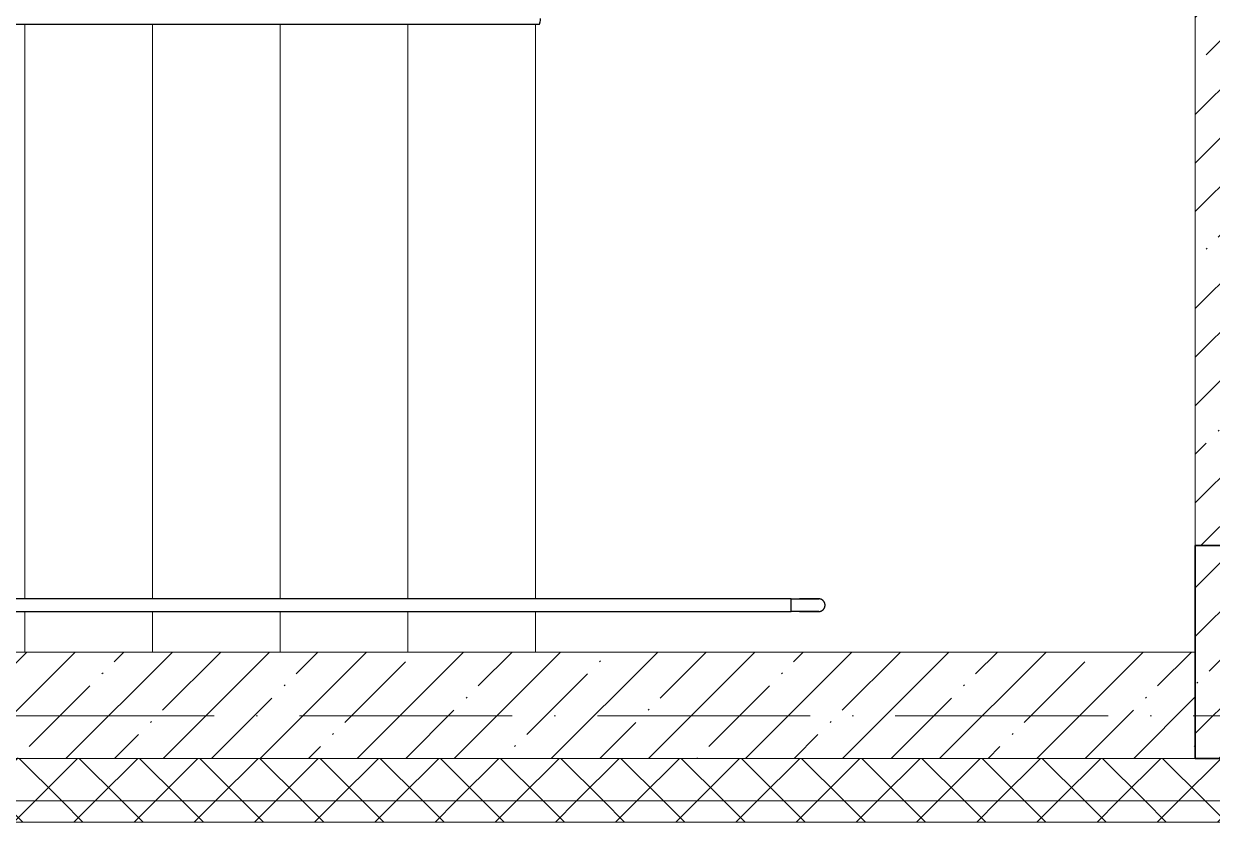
# Model space of a CAD drawing. Header units: millimetres. Extents: x -213536 to 1564669, y -45299 to 942238.
# Drawn here: x 441813 to 444606, y 501752 to 503629 of the extents above; entities that cross this region are included whole.
import ezdxf

# ---------------------------------------------------------------- set-up
doc = ezdxf.new("R2010")
doc.units = ezdxf.units.MM
doc.linetypes.add('50_200_ШТРИХ_1Т_ш5_п1_п1_', pattern=[700, 500, -100, 0, -100])
for name, color, linetype, lineweight in [('0-1', 7, 'Continuous', 5), ('0-2', 7, 'Continuous', 9), ('3) ЖБ 4м', 3, 'Continuous', 30), ('Контуры', 7, 'Continuous', 9), ('Линии подступенков', 7, 'Continuous', 9), ('Линии свеса', 7, 'Continuous', 9), ('Несущие колонны', 7, 'Continuous', 9), ('Несущие колонны-1', 7, 'Continuous', 35), ('Общие ребра', 7, 'Continuous', 9), ('Ограждение-1', 7, 'Continuous', 25), ('Оси-2', 7, '50_200_ШТРИХ_1Т_ш5_п1_п1_', 9), ('Стены-1', 7, 'Continuous', 13), ('Штриховка разреза-1', 7, 'Continuous', 9)]:
    doc.layers.add(name, color=color, linetype=linetype, lineweight=lineweight)
doc.layers.get('0-2').off()
pattern_1 = [(45, (0, 0), (-70.71068, 70.71068), []), (135, (0, 0), (-70.71068, -70.71068), [])]
pattern_2 = [(45, (0, 0), (-114.04925, 114.04925), []), (45, (114.05, 0), (-114.04925, 114.04925), [201.612, -40.322, 3.353, -36.97])]

# ---------------------------------------------------------------- blocks, each defined once
blk = doc.blocks.new('Ос 3 эт верх часть')
at = {"layer": 'Оси-2'}
blk.add_line((535374.3, 502002.4), (426847.2, 502002.4), dxfattribs=at)
blk = doc.blocks.new('О_Элемент поручня_Маршевый_Труба_ГОСТ 8732-78 - О_Элемент поручня_Маршевый_Труба_ГОСТ 8732-78-31468009-АИ2_03_План отделки стен 3-го этажа _Часть 1_')
at = {"layer": 'Ограждение-1'}
blk.add_line((-3926, -30), (-9.9, -30), dxfattribs=at)
at = {"layer": 'Ограждение-1', "flags": 128}
blk.add_lwpolyline([(-9.9, -30), (-9.1, -29.6), (-8.3, -28.5), (-7.7, -26.7), (-7.1, -24.4), (-6.7, -21.5), (-6.4, -18.3), (-6.4, -16.6)], dxfattribs=at)
blk = doc.blocks.new('BSC_Колонна _Прямоугольная - 500х500-V61-АИ2_03_План отделки стен 3-го этажа _Часть 1_')
at = {"layer": 'Несущие колонны'}
h = blk.add_hatch(dxfattribs=at)
h.set_pattern_fill('FP_57', color=256, style=0, pattern_type=2)
h.set_pattern_definition([(45, (-15650, -57250), (-114.04925, 114.04925), []), (45, (-15535.95, -57250), (-114.04925, 114.04925), [201.613, -40.323, 3.353, -36.97])])
h.paths.add_polyline_path([(-250, -250), (250, -250), (250, 250), (-250, 250), (-250, 219.7)], flags=0)
at = {"layer": 'Несущие колонны-1'}
for p, q in [((250, 250), (-250, 250)), ((-250, 250), (-250, -250)), ((250, -250), (250, 250)), ((-250, -250), (250, -250))]:
    blk.add_line(p, q, dxfattribs=at)
blk = doc.blocks.new('О_Общий_Элемент поручня_Площадочный_Двухуровневый_С подрезкой_ГОСТ 8732-78 - О_Общий_Элемент поручня_Площадочный_Двухуровневый_С подрезкой_ГОСТ 8732-78-31370357-АИ2_03_План отделки стен 3-го этажа _Часть 1_')
at = {"layer": 'Ограждение-1'}
for p, q in [((0, -10), (20, -10)), ((20, -40), (0, -40))]:
    blk.add_line(p, q, dxfattribs=at)
at = {"layer": 'Ограждение-1', "flags": 128}
for points in [[(20, -10), (21.8, -10), (23.6, -10), (25.4, -10), (27.2, -10), (28.9, -10), (30.7, -10), (32.4, -10), (34.2, -10), (35.9, -10), (37.5, -10), (39.2, -10), (40.8, -10), (42.4, -10), (43.9, -10), (45.4, -10), (46.9, -10), (48.3, -10), (49.7, -10), (51, -10), (52.3, -10), (53.5, -10), (54.7, -10), (55.8, -10), (56.9, -10), (57.9, -10), (58.8, -10), (59.7, -10), (60.5, -10), (61.3, -10), (61.9, -10), (62.6, -10), (63.1, -10), (63.6, -10), (64, -10), (64.3, -10), (64.6, -10), (64.8, -10), (64.9, -10), (65, -10), (65, -10)], [(65, -10), (65, -10), (64.9, -10), (64.7, -10), (64.4, -10), (64.1, -10), (63.7, -10), (63.2, -10), (62.7, -10), (62.1, -10), (61.4, -10), (60.7, -10), (59.9, -10), (59.1, -10), (58.1, -10), (57.1, -10), (56.1, -10), (55, -10), (53.8, -10), (52.6, -10), (51.4, -10), (50, -10), (48.7, -10), (47.3, -10), (45.8, -10), (44.3, -10), (42.8, -10), (41.2, -10), (39.6, -10), (38, -10), (36.3, -10), (34.6, -10), (32.9, -10), (31.2, -10), (29.4, -10), (27.6, -10), (25.9, -10), (24.1, -10), (22.3, -10), (20.5, -10), (20, -10)], [(80, -25), (80, -24.4), (80, -23.8), (79.9, -23.2), (79.8, -22.6), (79.7, -22), (79.6, -21.4), (79.4, -20.9), (79.2, -20.3), (79, -19.7), (78.8, -19.2), (78.6, -18.6), (78.3, -18.1), (78, -17.5), (77.7, -17), (77.4, -16.5), (77, -16), (76.7, -15.6), (76.3, -15.1), (75.9, -14.7), (75.5, -14.2), (75, -13.8), (74.6, -13.4), (74.1, -13.1), (73.6, -12.7), (73.1, -12.4), (72.6, -12.1), (72.1, -11.8), (71.5, -11.5), (71, -11.2), (70.4, -11), (69.9, -10.8), (69.3, -10.6), (68.7, -10.5), (68.1, -10.3), (67.5, -10.2), (67, -10.1), (66.4, -10.1), (65.8, -10), (65.2, -10), (65, -10)], [(65, -40), (65.6, -40), (66.2, -40), (66.8, -39.9), (67.4, -39.8), (68, -39.7), (68.6, -39.6), (69.1, -39.4), (69.7, -39.2), (70.3, -39), (70.8, -38.8), (71.4, -38.6), (71.9, -38.3), (72.5, -38), (73, -37.7), (73.5, -37.4), (74, -37), (74.4, -36.7), (74.9, -36.3), (75.3, -35.9), (75.8, -35.5), (76.2, -35), (76.6, -34.6), (76.9, -34.1), (77.3, -33.6), (77.6, -33.1), (77.9, -32.6), (78.2, -32.1), (78.5, -31.5), (78.8, -31), (79, -30.4), (79.2, -29.9), (79.4, -29.3), (79.5, -28.7), (79.7, -28.1), (79.8, -27.5), (79.9, -27), (79.9, -26.4), (80, -25.8), (80, -25.2), (80, -25)], [(65, -40), (65, -40), (64.9, -40), (64.7, -40), (64.4, -40), (64.1, -40), (63.7, -40), (63.2, -40), (62.7, -40), (62.1, -40), (61.4, -40), (60.7, -40), (59.9, -40), (59.1, -40), (58.1, -40), (57.1, -40), (56.1, -40), (55, -40), (53.8, -40), (52.6, -40), (51.4, -40), (50, -40), (48.7, -40), (47.3, -40), (45.8, -40), (44.3, -40), (42.8, -40), (41.2, -40), (39.6, -40), (38, -40), (36.3, -40), (34.6, -40), (32.9, -40), (31.2, -40), (29.4, -40), (27.6, -40), (25.9, -40), (24.1, -40), (22.3, -40), (20.5, -40), (20, -40)], [(20, -40), (21.8, -40), (23.6, -40), (25.4, -40), (27.2, -40), (28.9, -40), (30.7, -40), (32.4, -40), (34.2, -40), (35.9, -40), (37.5, -40), (39.2, -40), (40.8, -40), (42.4, -40), (43.9, -40), (45.4, -40), (46.9, -40), (48.3, -40), (49.7, -40), (51, -40), (52.3, -40), (53.5, -40), (54.7, -40), (55.8, -40), (56.9, -40), (57.9, -40), (58.8, -40), (59.7, -40), (60.5, -40), (61.3, -40), (61.9, -40), (62.6, -40), (63.1, -40), (63.6, -40), (64, -40), (64.3, -40), (64.6, -40), (64.8, -40), (64.9, -40), (65, -40), (65, -40)]]:
    blk.add_lwpolyline(points, dxfattribs=at)
blk = doc.blocks.new('О_Элемент поручня_Пристенный_Труба_ГОСТ 8732-78 - О_Элемент поручня_Пристенный_Труба_ГОСТ 8732-78-31382400-АИ2_03_План отделки стен 3-го этажа _Часть 1_')
at = {"layer": 'Ограждение-1'}
for p, q in [((300, 30), (-4500, 30)), ((300, 0), (300, 30)), ((-4500, 0), (300, 0))]:
    blk.add_line(p, q, dxfattribs=at)
blk = doc.blocks.new('0125-Р-ОО-Ш2-АР-о_23_10_2024_rvt-1-АИ2_03_План отделки стен 3-го этажа _Часть 1_')
at = {"layer": 'Штриховка разреза-1'}
h = blk.add_hatch(dxfattribs=at)
h.set_pattern_fill('FP_2', color=256, style=0, pattern_type=2)
h.set_pattern_definition(pattern_2)
h.paths.add_polyline_path([(15400, 57500), (15650, 57500), (15650, 65000), (15400, 65000), (15400, 58319.5)], flags=0)
h = blk.add_hatch(dxfattribs=at)
h.set_pattern_fill('FP_2', color=256, style=0, pattern_type=2)
h.set_pattern_definition(pattern_2)
h.paths.add_polyline_path([(15366, 57000), (15400, 57000), (15400, 57250), (8900, 57250), (8900, 57000), (14894.9, 57000)], flags=0)
h.paths.add_polyline_path([(7900, 57000), (7900, 57250), (7650, 57250), (7650, 57000)], flags=0)
h = blk.add_hatch(dxfattribs=at)
h.set_pattern_fill('FP_50', color=256, style=0, pattern_type=2)
h.set_pattern_definition(pattern_1)
h.paths.add_polyline_path([(75665.1, 56900), (76650, 56900), (76650, 57000), (70300, 57000), (70300, 56900), (74722.9, 56900)], flags=0)
h.paths.add_polyline_path([(66243.3, 56900), (66350, 56900), (66350, 56994), (66275, 56994), (66275, 57000), (65325, 57000), (65325, 56994), (65250, 56994), (65250, 56900), (66100, 56900)], flags=0)
h.paths.add_polyline_path([(68800, 56900), (69300, 56900), (69300, 57000), (67425, 57000), (67425, 56994), (67350, 56994), (67350, 56900), (68127.7, 56900)], flags=0)
h.paths.add_polyline_path([(63450, 56900), (63450, 56994), (63375, 56994), (63375, 57000), (62325, 57000), (62325, 56994), (62250, 56994), (62250, 56900), (63444, 56900)], flags=0)
h.paths.add_polyline_path([(60375, 56900), (60450, 56900), (60450, 56994), (60375, 56994), (60375, 57000), (59325, 57000), (59325, 56994), (59250, 56994), (59250, 56900), (59648.1, 56900)], flags=0)
h.paths.add_polyline_path([(56600, 56900), (57450, 56900), (57450, 56994), (57375, 56994), (57375, 57000), (56325, 57000), (56325, 56994), (56250, 56994), (56250, 56900), (56350.5, 56900)], flags=0)
h.paths.add_polyline_path([(54444, 56900), (54450, 56900), (54450, 56994), (54375, 56994), (54375, 57000), (53325, 57000), (53325, 56994), (53250, 56994), (53250, 56900), (54375, 56900)], flags=0)
h.paths.add_polyline_path([(51450, 56900), (51450, 56994), (51375, 56994), (51375, 57000), (50325, 57000), (50325, 56994), (50250, 56994), (50250, 56900), (51168.6, 56900)], flags=0)
h.paths.add_polyline_path([(48450, 56900), (48450, 56994), (48375, 56994), (48375, 57000), (46775, 57000), (46775, 56994), (46700, 56994), (46700, 56900), (48342.1, 56900)], flags=0)
h.paths.add_polyline_path([(44900, 56900), (44900, 56994), (44825, 56994), (44825, 57000), (43775, 57000), (43775, 56994), (43700, 56994), (43700, 56900), (44894, 56900)], flags=0)
h.paths.add_polyline_path([(41050, 56900), (41900, 56900), (41900, 56994), (41825, 56994), (41825, 57000), (40775, 57000), (40775, 56994), (40700, 56994), (40700, 56900), (40804.7, 56900)], flags=0)
h.paths.add_polyline_path([(38900, 56900), (38900, 56994), (38825, 56994), (38825, 57000), (37775, 57000), (37775, 56994), (37700, 56994), (37700, 56900), (38550, 56900)], flags=0)
h.paths.add_polyline_path([(35894, 56900), (35900, 56900), (35900, 56994), (35825, 56994), (35825, 57000), (34775, 57000), (34775, 56994), (34700, 56994), (34700, 56900), (35825, 56900)], flags=0)
h.paths.add_polyline_path([(32900, 56900), (32900, 56994), (32825, 56994), (32825, 57000), (31775, 57000), (31775, 56994), (31700, 56994), (31700, 56900), (32796.2, 56900)], flags=0)
h.paths.add_polyline_path([(29550, 56900), (29900, 56900), (29900, 56994), (29825, 56994), (29825, 57000), (28775, 57000), (28775, 56994), (28700, 56994), (28700, 56900), (29498.6, 56900)], flags=0)
h.paths.add_polyline_path([(25700, 56900), (26900, 56900), (26900, 56994), (26825, 56994), (26825, 57000), (25775, 57000), (25775, 56994), (25700, 56994)], flags=0)
h.paths.add_polyline_path([(23825, 56900), (23900, 56900), (23900, 56994), (23825, 56994), (23825, 57000), (22775, 57000), (22775, 56994), (22700, 56994), (22700, 56900), (23550, 56900)], flags=0)
h.paths.add_polyline_path([(20825, 56900), (20900, 56900), (20900, 56994), (20825, 56994), (20825, 57000), (19775, 57000), (19775, 56994), (19700, 56994), (19700, 56900), (20550, 56900)], flags=0)
h.paths.add_polyline_path([(18700, 56900), (18700, 56994), (18625, 56994), (18625, 57000), (8900, 57000), (8900, 56900), (18663.6, 56900)], flags=0)
h.paths.add_polyline_path([(6886.4, 56900), (7900, 56900), (7900, 57000), (-100, 57000), (-100, 56900), (3117.7, 56900)], flags=0)
h = blk.add_hatch(dxfattribs=at)
h.set_pattern_fill('FP_50', color=256, style=0, pattern_type=2)
h.set_pattern_definition(pattern_1)
h.paths.add_polyline_path([(75665.1, 56850), (76650, 56850), (76650, 56900), (70300, 56900), (70300, 56850), (74722.9, 56850)], flags=0)
h.paths.add_polyline_path([(69300, 56850), (69300, 56900), (67350, 56900), (67350, 56850), (69069.9, 56850)], flags=0)
h.paths.add_polyline_path([(66350, 56850), (66350, 56900), (65250, 56900), (65250, 56850), (66243.3, 56850)], flags=0)
h.paths.add_polyline_path([(63450, 56850), (63450, 56900), (62250, 56900), (62250, 56850), (63416.8, 56850)], flags=0)
h.paths.add_polyline_path([(60450, 56850), (60450, 56900), (59250, 56900), (59250, 56850), (59648.1, 56850)], flags=0)
h.paths.add_polyline_path([(57450, 56850), (57450, 56900), (56250, 56900), (56250, 56850), (56821.6, 56850)], flags=0)
h.paths.add_polyline_path([(53250, 56850), (54450, 56850), (54450, 56900), (53250, 56900)], flags=0)
h.paths.add_polyline_path([(51450, 56850), (51450, 56900), (50250, 56900), (50250, 56850), (51168.6, 56850)], flags=0)
h.paths.add_polyline_path([(48450, 56850), (48450, 56900), (46700, 56900), (46700, 56850), (48342.1, 56850)], flags=0)
h.paths.add_polyline_path([(44573.4, 56850), (44900, 56850), (44900, 56900), (43700, 56900), (43700, 56850)], flags=0)
h.paths.add_polyline_path([(41900, 56850), (41900, 56900), (40700, 56900), (40700, 56850), (41746.8, 56850)], flags=0)
h.paths.add_polyline_path([(38900, 56850), (38900, 56900), (37700, 56900), (37700, 56850), (37978.1, 56850)], flags=0)
h.paths.add_polyline_path([(34700, 56850), (35900, 56850), (35900, 56900), (34700, 56900)], flags=0)
h.paths.add_polyline_path([(32900, 56850), (32900, 56900), (31700, 56900), (31700, 56850), (32796.2, 56850)], flags=0)
h.paths.add_polyline_path([(28700, 56850), (29900, 56850), (29900, 56900), (28700, 56900)], flags=0)
h.paths.add_polyline_path([(25729.9, 56850), (26900, 56850), (26900, 56900), (25700, 56900), (25700, 56850)], flags=0)
h.paths.add_polyline_path([(23900, 56850), (23900, 56900), (22700, 56900), (22700, 56850), (23845.5, 56850)], flags=0)
h.paths.add_polyline_path([(20547.9, 56850), (20900, 56850), (20900, 56900), (19700, 56900), (19700, 56850), (20076.9, 56850)], flags=0)
h.paths.add_polyline_path([(18700, 56850), (18700, 56900), (8900, 56900), (8900, 56850), (18663.6, 56850)], flags=0)
h.paths.add_polyline_path([(7900, 56850), (7900, 56900), (-200, 56900), (-200, 56850), (6886.4, 56850)], flags=0)
at = {"layer": 'Контуры'}
for p, q in [((13850, 57375), (13850, 58725)), ((13850, 57250), (13850, 57345))]:
    blk.add_line(p, q, dxfattribs=at)
at = {"layer": 'Линии подступенков'}
for p, q in [((12650, 57375), (12650, 58725)), ((12950, 57375), (12950, 58725)), ((13250, 57375), (13250, 58725)), ((13550, 57375), (13550, 58725)), ((13850, 57375), (13850, 58725)), ((12650, 57250), (12650, 57345)), ((12950, 57250), (12950, 57345)), ((13250, 57250), (13250, 57345)), ((13550, 57250), (13550, 57345)), ((13850, 57250), (13850, 57345))]:
    blk.add_line(p, q, dxfattribs=at)
at = {"layer": 'Линии свеса'}
for p, q in [((12650, 57375), (12650, 58725)), ((12950, 57375), (12950, 58725)), ((13250, 57375), (13250, 58725)), ((13550, 57375), (13550, 58725)), ((12650, 57250), (12650, 57345)), ((12950, 57250), (12950, 57345)), ((13250, 57250), (13250, 57345)), ((13550, 57250), (13550, 57345))]:
    blk.add_line(p, q, dxfattribs=at)
at = {"layer": 'Общие ребра'}
for p, q in [((15400, 57000), (8900, 57000)), ((8900, 57000), (15400, 57000)), ((18700, 56900), (8900, 56900)), ((18700, 56850), (8900, 56850))]:
    blk.add_line(p, q, dxfattribs=at)
at = {"layer": 'Стены-1'}
for p, q in [((15400, 60650), (15400, 57500)), ((15400, 57250), (8900, 57250))]:
    blk.add_line(p, q, dxfattribs=at)
at = {"layer": '0-2'}
for name, p in [('О_Элемент поручня_Маршевый_Труба_ГОСТ 8732-78 - О_Элемент поручня_Маршевый_Труба_ГОСТ 8732-78-31468009-АИ2_03_План отделки стен 3-го этажа _Часть 1_', (13868, 58755)), ('BSC_Колонна _Прямоугольная - 500х500-V61-АИ2_03_План отделки стен 3-го этажа _Часть 1_', (15650, 57250)), ('О_Элемент поручня_Пристенный_Труба_ГОСТ 8732-78 - О_Элемент поручня_Пристенный_Труба_ГОСТ 8732-78-31382400-АИ2_03_План отделки стен 3-го этажа _Часть 1_', (14150.2, 57345)), ('О_Общий_Элемент поручня_Площадочный_Двухуровневый_С подрезкой_ГОСТ 8732-78 - О_Общий_Элемент поручня_Площадочный_Двухуровневый_С подрезкой_ГОСТ 8732-78-31370357-АИ2_03_План отделки стен 3-го этажа _Часть 1_', (14450.2, 57385))]:
    blk.add_blockref(name, p, dxfattribs=at)
blk = doc.blocks.new('3этВверх')
at = {"layer": '0-1'}
blk.add_blockref('0125-Р-ОО-Ш2-АР-о_23_10_2024_rvt-1-АИ2_03_План отделки стен 3-го этажа _Часть 1_', (429166, 444902.4), dxfattribs=at)

msp = doc.modelspace()

# ---------------------------------------------------------------- block references
at = {"color": 5, "lineweight": 30}
msp.add_blockref('Ос 3 эт верх часть', (0, 0), dxfattribs=at)
at = {"layer": '3) ЖБ 4м'}
msp.add_blockref('3этВверх', (0, 0), dxfattribs=at)

doc.saveas('drawing.dxf')
